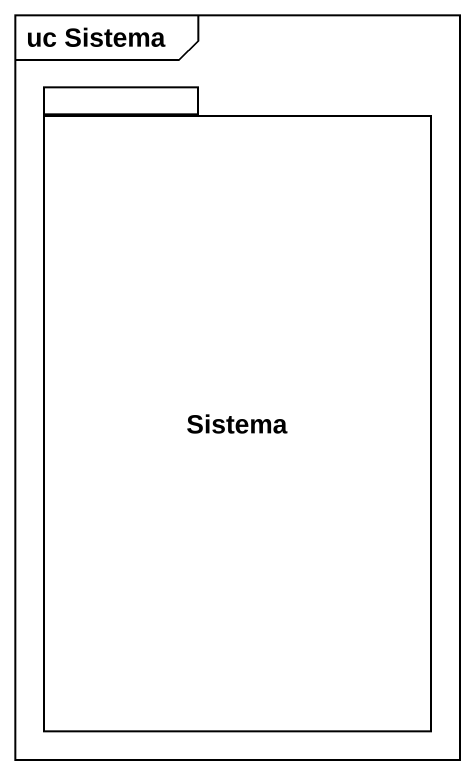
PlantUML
@startuml
mainframe uc Sistema
package Sistema #FFFFFF {
}
@enduml
